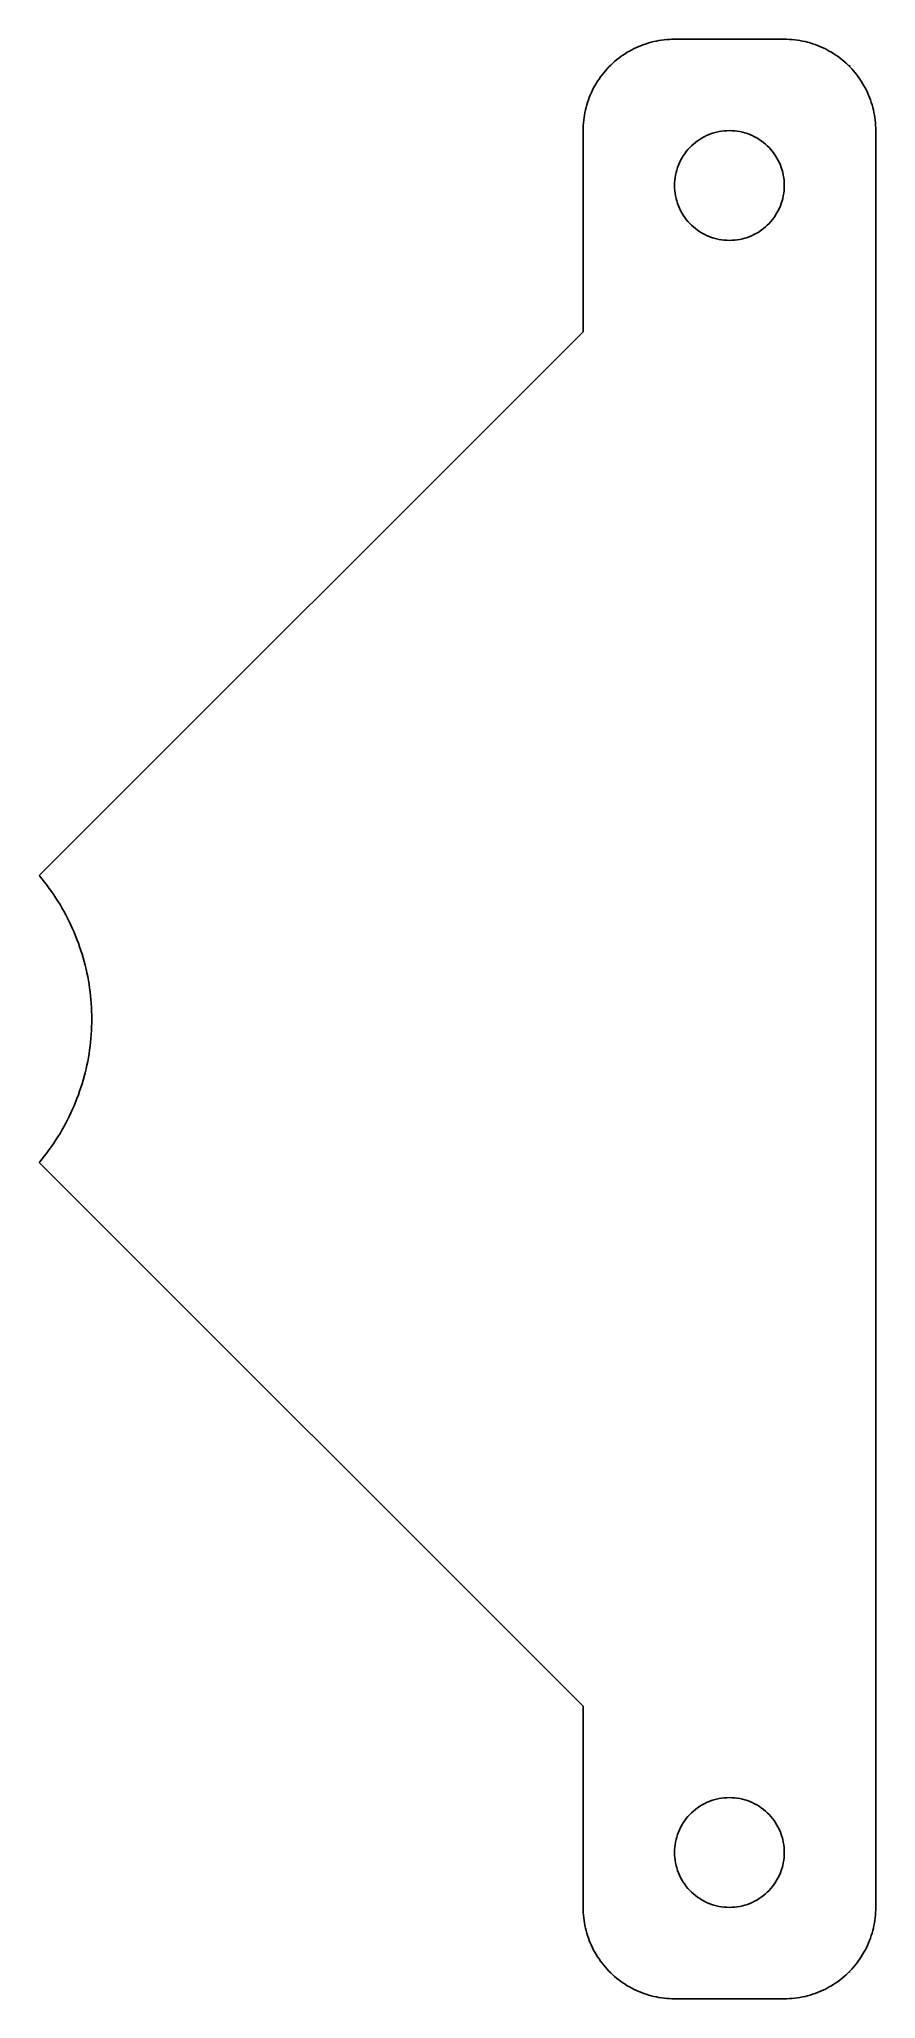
# Model space of a CAD drawing. Header units: metres. Extents: x 5.5 to 37.5, y -37.5 to 37.5.
import ezdxf

# ---------------------------------------------------------------- set-up
doc = ezdxf.new("R2010")
doc.units = ezdxf.units.M

msp = doc.modelspace()

# ---------------------------------------------------------------- linework, layer by layer
for p, q in [((29.8, 37.5), (29.7, 37.4986)), ((34, 37.5), (29.8, 37.5)), ((34.0999, 37.4986), (34, 37.5)), ((27.6627, 36.7717), (27.5845, 36.7095)), ((27.7428, 36.8316), (27.6627, 36.7717)), ((27.8244, 36.8891), (27.7428, 36.8316)), ((27.9077, 36.9444), (27.8244, 36.8891)), ((27.9926, 36.9972), (27.9077, 36.9444)), ((28.0789, 37.0476), (27.9926, 36.9972)), ((28.1667, 37.0955), (28.0789, 37.0476)), ((28.2557, 37.1409), (28.1667, 37.0955)), ((28.346, 37.1837), (28.2557, 37.1409)), ((28.4375, 37.2239), (28.346, 37.1837)), ((28.5302, 37.2615), (28.4375, 37.2239)), ((28.6238, 37.2964), (28.5302, 37.2615)), ((28.7184, 37.3287), (28.6238, 37.2964)), ((28.8139, 37.3582), (28.7184, 37.3287)), ((28.9102, 37.385), (28.8139, 37.3582)), ((29.0073, 37.409), (28.9102, 37.385)), ((29.1049, 37.4303), (29.0073, 37.409)), ((29.2032, 37.4487), (29.1049, 37.4303)), ((29.3019, 37.4644), (29.2032, 37.4487)), ((29.401, 37.4772), (29.3019, 37.4644)), ((29.5005, 37.4872), (29.401, 37.4772)), ((29.6002, 37.4943), (29.5005, 37.4872)), ((29.7, 37.4986), (29.6002, 37.4943)), ((34.1998, 37.4943), (34.0999, 37.4986)), ((34.2995, 37.4872), (34.1998, 37.4943)), ((34.3989, 37.4772), (34.2995, 37.4872)), ((34.4981, 37.4644), (34.3989, 37.4772)), ((34.5968, 37.4487), (34.4981, 37.4644)), ((34.695, 37.4303), (34.5968, 37.4487)), ((34.7927, 37.409), (34.695, 37.4303)), ((34.8897, 37.385), (34.7927, 37.409)), ((34.986, 37.3582), (34.8897, 37.385)), ((35.0815, 37.3287), (34.986, 37.3582)), ((35.1761, 37.2964), (35.0815, 37.3287)), ((35.2698, 37.2615), (35.1761, 37.2964)), ((35.3624, 37.2239), (35.2698, 37.2615)), ((35.4539, 37.1837), (35.3624, 37.2239)), ((35.5443, 37.1409), (35.4539, 37.1837)), ((35.6333, 37.0955), (35.5443, 37.1409)), ((35.721, 37.0476), (35.6333, 37.0955)), ((35.8074, 36.9972), (35.721, 37.0476)), ((35.8922, 36.9444), (35.8074, 36.9972)), ((35.9755, 36.8891), (35.8922, 36.9444)), ((36.0572, 36.8316), (35.9755, 36.8891)), ((36.1372, 36.7717), (36.0572, 36.8316)), ((36.2155, 36.7095), (36.1372, 36.7717)), ((26.9684, 36.0572), (26.9108, 35.9755)), ((27.0283, 36.1373), (26.9684, 36.0572)), ((27.0905, 36.2155), (27.0283, 36.1373)), ((27.1549, 36.292), (27.0905, 36.2155)), ((27.2214, 36.3666), (27.1549, 36.292)), ((27.29, 36.4393), (27.2214, 36.3666)), ((27.3607, 36.5099), (27.29, 36.4393)), ((27.4334, 36.5786), (27.3607, 36.5099)), ((27.508, 36.6451), (27.4334, 36.5786)), ((27.5845, 36.7095), (27.508, 36.6451)), ((36.292, 36.6451), (36.2155, 36.7095)), ((36.3666, 36.5786), (36.292, 36.6451)), ((36.4393, 36.5099), (36.3666, 36.5786)), ((36.4746, 36.4746), (36.4393, 36.5099)), ((36.5, 36.5), (36.4746, 36.4746)), ((36.5, 36.4492), (36.5, 36.5)), ((36.5099, 36.4393), (36.5, 36.4492)), ((36.5786, 36.3666), (36.5099, 36.4393)), ((36.6451, 36.292), (36.5786, 36.3666)), ((36.7095, 36.2155), (36.6451, 36.292)), ((36.7716, 36.1373), (36.7095, 36.2155)), ((36.8315, 36.0572), (36.7716, 36.1373)), ((36.8891, 35.9755), (36.8315, 36.0572)), ((26.5385, 35.2698), (26.5035, 35.1762)), ((26.5761, 35.3624), (26.5385, 35.2698)), ((26.6163, 35.4539), (26.5761, 35.3624)), ((26.6591, 35.5443), (26.6163, 35.4539)), ((26.7045, 35.6333), (26.6591, 35.5443)), ((26.7524, 35.7211), (26.7045, 35.6333)), ((26.8028, 35.8074), (26.7524, 35.7211)), ((26.8556, 35.8922), (26.8028, 35.8074)), ((26.9108, 35.9755), (26.8556, 35.8922)), ((36.9444, 35.8922), (36.8891, 35.9755)), ((36.9972, 35.8074), (36.9444, 35.8922)), ((37.0476, 35.7211), (36.9972, 35.8074)), ((37.0955, 35.6333), (37.0476, 35.7211)), ((37.1409, 35.5443), (37.0955, 35.6333)), ((37.1837, 35.4539), (37.1409, 35.5443)), ((37.2239, 35.3624), (37.1837, 35.4539)), ((37.2615, 35.2698), (37.2239, 35.3624)), ((37.2964, 35.1762), (37.2615, 35.2698)), ((26.3513, 34.5968), (26.3356, 34.4981)), ((26.3697, 34.6951), (26.3513, 34.5968)), ((26.391, 34.7927), (26.3697, 34.6951)), ((26.415, 34.8898), (26.391, 34.7927)), ((26.4418, 34.9861), (26.415, 34.8898)), ((26.4713, 35.0816), (26.4418, 34.9861)), ((26.5035, 35.1762), (26.4713, 35.0816)), ((37.3287, 35.0816), (37.2964, 35.1762)), ((37.3582, 34.9861), (37.3287, 35.0816)), ((37.385, 34.8898), (37.3582, 34.9861)), ((37.409, 34.7927), (37.385, 34.8898)), ((37.4303, 34.6951), (37.409, 34.7927)), ((37.4487, 34.5968), (37.4303, 34.6951)), ((37.4644, 34.4981), (37.4487, 34.5968)), ((26.3014, 34.0999), (26.3, 34)), ((26.3, 34), (26.3, 26.3)), ((26.3057, 34.1998), (26.3014, 34.0999)), ((26.3128, 34.2995), (26.3057, 34.1998)), ((26.3228, 34.399), (26.3128, 34.2995)), ((26.3356, 34.4981), (26.3228, 34.399)), ((30.85, 33.7186), (30.9377, 33.7665)), ((30.9377, 33.7665), (31.0276, 33.8102)), ((31.0276, 33.8102), (31.1195, 33.8496)), ((31.1195, 33.8496), (31.2132, 33.8845)), ((31.2132, 33.8845), (31.3083, 33.9149)), ((31.3083, 33.9149), (31.4049, 33.9408)), ((31.4049, 33.9408), (31.5026, 33.962)), ((31.5026, 33.962), (31.6011, 33.9786)), ((31.6011, 33.9786), (31.7004, 33.9905)), ((31.7004, 33.9905), (31.8001, 33.9976)), ((31.8001, 33.9976), (31.9, 34)), ((31.9, 34), (31.9999, 33.9976)), ((31.9999, 33.9976), (32.0996, 33.9905)), ((32.0996, 33.9905), (32.1989, 33.9786)), ((32.1989, 33.9786), (32.2974, 33.962)), ((32.2974, 33.962), (32.3951, 33.9408)), ((32.3951, 33.9408), (32.4916, 33.9149)), ((32.4916, 33.9149), (32.5868, 33.8845)), ((32.5868, 33.8845), (32.6805, 33.8496)), ((32.6805, 33.8496), (32.7724, 33.8102)), ((32.7724, 33.8102), (32.8623, 33.7665)), ((32.8623, 33.7665), (32.95, 33.7186)), ((37.4772, 34.399), (37.4644, 34.4981)), ((37.4871, 34.2995), (37.4772, 34.399)), ((37.4943, 34.1998), (37.4871, 34.2995)), ((37.4986, 34.0999), (37.4943, 34.1998)), ((37.5, 34), (37.4986, 34.0999)), ((37.5, -34), (37.5, 34)), ((30.0813, 32.95), (30.1334, 33.0353)), ((30.1334, 33.0353), (30.1894, 33.1181)), ((30.1894, 33.1181), (30.2493, 33.1981)), ((30.2493, 33.1981), (30.3129, 33.2752)), ((30.3129, 33.2752), (30.3802, 33.3492)), ((30.3802, 33.3492), (30.4508, 33.4198)), ((30.4508, 33.4198), (30.5248, 33.4871)), ((30.5248, 33.4871), (30.6019, 33.5507)), ((30.6019, 33.5507), (30.6819, 33.6106)), ((30.6819, 33.6106), (30.7646, 33.6666)), ((30.7646, 33.6666), (30.85, 33.7186)), ((32.95, 33.7186), (33.0353, 33.6666)), ((33.0353, 33.6666), (33.1181, 33.6106)), ((33.1181, 33.6106), (33.1981, 33.5507)), ((33.1981, 33.5507), (33.2752, 33.4871)), ((33.2752, 33.4871), (33.3492, 33.4198)), ((33.3492, 33.4198), (33.4198, 33.3492)), ((33.4198, 33.3492), (33.4871, 33.2752)), ((33.4871, 33.2752), (33.5507, 33.1981)), ((33.5507, 33.1981), (33.6106, 33.1181)), ((33.6106, 33.1181), (33.6666, 33.0353)), ((33.6666, 33.0353), (33.7186, 32.95)), ((29.8214, 32.1989), (29.8379, 32.2974)), ((29.8379, 32.2974), (29.8592, 32.3951)), ((29.8592, 32.3951), (29.8851, 32.4916)), ((29.8851, 32.4916), (29.9155, 32.5868)), ((29.9155, 32.5868), (29.9504, 32.6805)), ((29.9504, 32.6805), (29.9898, 32.7724)), ((29.9898, 32.7724), (30.0334, 32.8623)), ((30.0334, 32.8623), (30.0813, 32.95)), ((33.7186, 32.95), (33.7665, 32.8623)), ((33.7665, 32.8623), (33.8102, 32.7724)), ((33.8102, 32.7724), (33.8496, 32.6805)), ((33.8496, 32.6805), (33.8845, 32.5868)), ((33.8845, 32.5868), (33.9149, 32.4916)), ((33.9149, 32.4916), (33.9408, 32.3951)), ((33.9408, 32.3951), (33.962, 32.2974)), ((33.962, 32.2974), (33.9786, 32.1989)), ((29.8, 31.9), (29.8024, 31.9999)), ((29.8024, 31.8001), (29.8, 31.9)), ((29.8024, 31.9999), (29.8095, 32.0996)), ((29.8095, 31.7004), (29.8024, 31.8001)), ((29.8095, 32.0996), (29.8214, 32.1989)), ((29.8214, 31.6011), (29.8095, 31.7004)), ((29.8379, 31.5026), (29.8214, 31.6011)), ((29.8592, 31.4049), (29.8379, 31.5026)), ((33.962, 31.5026), (33.9408, 31.4049)), ((33.9786, 31.6011), (33.962, 31.5026)), ((33.9786, 32.1989), (33.9905, 32.0996)), ((33.9905, 31.7004), (33.9786, 31.6011)), ((33.9905, 32.0996), (33.9976, 31.9999)), ((33.9976, 31.8001), (33.9905, 31.7004)), ((33.9976, 31.9999), (34, 31.9)), ((34, 31.9), (33.9976, 31.8001)), ((29.8851, 31.3083), (29.8592, 31.4049)), ((29.9155, 31.2132), (29.8851, 31.3083)), ((29.9504, 31.1195), (29.9155, 31.2132)), ((29.9898, 31.0276), (29.9504, 31.1195)), ((30.0334, 30.9377), (29.9898, 31.0276)), ((30.0813, 30.85), (30.0334, 30.9377)), ((30.1334, 30.7646), (30.0813, 30.85)), ((30.1894, 30.6819), (30.1334, 30.7646)), ((33.6666, 30.7646), (33.6106, 30.6819)), ((33.7186, 30.85), (33.6666, 30.7646)), ((33.7665, 30.9377), (33.7186, 30.85)), ((33.8102, 31.0276), (33.7665, 30.9377)), ((33.8496, 31.1195), (33.8102, 31.0276)), ((33.8845, 31.2132), (33.8496, 31.1195)), ((33.9149, 31.3083), (33.8845, 31.2132)), ((33.9408, 31.4049), (33.9149, 31.3083)), ((30.2493, 30.6019), (30.1894, 30.6819)), ((30.3129, 30.5248), (30.2493, 30.6019)), ((30.3802, 30.4508), (30.3129, 30.5248)), ((30.4508, 30.3802), (30.3802, 30.4508)), ((30.5248, 30.3129), (30.4508, 30.3802)), ((30.6019, 30.2493), (30.5248, 30.3129)), ((30.6819, 30.1894), (30.6019, 30.2493)), ((30.7646, 30.1334), (30.6819, 30.1894)), ((30.85, 30.0813), (30.7646, 30.1334)), ((30.9377, 30.0334), (30.85, 30.0813)), ((31.0276, 29.9898), (30.9377, 30.0334)), ((32.8623, 30.0334), (32.7724, 29.9898)), ((32.95, 30.0813), (32.8623, 30.0334)), ((33.0353, 30.1334), (32.95, 30.0813)), ((33.1181, 30.1894), (33.0353, 30.1334)), ((33.1981, 30.2493), (33.1181, 30.1894)), ((33.2752, 30.3129), (33.1981, 30.2493)), ((33.3492, 30.3802), (33.2752, 30.3129)), ((33.4198, 30.4508), (33.3492, 30.3802)), ((33.4871, 30.5248), (33.4198, 30.4508)), ((33.5507, 30.6019), (33.4871, 30.5248)), ((33.6106, 30.6819), (33.5507, 30.6019)), ((31.1195, 29.9504), (31.0276, 29.9898)), ((31.2132, 29.9155), (31.1195, 29.9504)), ((31.3083, 29.8851), (31.2132, 29.9155)), ((31.4049, 29.8592), (31.3083, 29.8851)), ((31.5026, 29.8379), (31.4049, 29.8592)), ((31.6011, 29.8214), (31.5026, 29.8379)), ((31.7004, 29.8095), (31.6011, 29.8214)), ((31.8001, 29.8024), (31.7004, 29.8095)), ((31.9, 29.8), (31.8001, 29.8024)), ((31.9999, 29.8024), (31.9, 29.8)), ((32.0996, 29.8095), (31.9999, 29.8024)), ((32.1989, 29.8214), (32.0996, 29.8095)), ((32.2974, 29.8379), (32.1989, 29.8214)), ((32.3951, 29.8592), (32.2974, 29.8379)), ((32.4916, 29.8851), (32.3951, 29.8592)), ((32.5868, 29.9155), (32.4916, 29.8851)), ((32.6805, 29.9504), (32.5868, 29.9155)), ((32.7724, 29.9898), (32.6805, 29.9504)), ((26.3, 26.3), (5.4894, 5.4894)), ((5.4894, 5.4894), (5.51137, 5.46368)), ((5.51137, 5.46368), (5.60573, 5.34921)), ((5.60573, 5.34921), (5.69809, 5.23311)), ((5.69809, 5.23311), (5.78839, 5.11542)), ((5.78839, 5.11542), (5.87663, 4.99617)), ((5.87663, 4.99617), (5.96278, 4.8754)), ((5.96278, 4.8754), (6.04681, 4.75313)), ((6.04681, 4.75313), (6.12869, 4.62943)), ((6.12869, 4.62943), (6.2084, 4.5043)), ((6.2084, 4.5043), (6.28592, 4.37782)), ((6.28592, 4.37782), (6.36121, 4.25)), ((6.36121, 4.25), (6.43427, 4.12088)), ((6.43427, 4.12088), (6.50505, 3.99049)), ((6.50505, 3.99049), (6.57355, 3.85892)), ((6.57355, 3.85892), (6.63974, 3.72615)), ((6.63974, 3.72615), (6.70361, 3.59225)), ((6.70361, 3.59225), (6.76512, 3.45726)), ((6.76512, 3.45726), (6.82428, 3.32121)), ((6.82428, 3.32121), (6.88106, 3.18414)), ((6.88106, 3.18414), (6.93542, 3.04613)), ((6.93542, 3.04613), (6.98738, 2.90717)), ((6.98738, 2.90717), (7.0369, 2.76732)), ((7.0369, 2.76732), (7.08397, 2.62663)), ((7.08397, 2.62663), (7.12859, 2.48515)), ((7.12859, 2.48515), (7.17072, 2.34291)), ((7.17072, 2.34291), (7.21036, 2.19995)), ((7.21036, 2.19995), (7.24751, 2.05634)), ((7.24751, 2.05634), (7.28214, 1.91208)), ((7.28214, 1.91208), (7.31424, 1.76724)), ((7.31424, 1.76724), (7.34383, 1.62187)), ((7.34383, 1.62187), (7.37086, 1.476)), ((7.37086, 1.476), (7.39534, 1.32968)), ((7.39534, 1.32968), (7.41727, 1.18297)), ((7.41727, 1.18297), (7.43663, 1.03589)), ((7.43663, 1.03589), (7.45343, 0.88849)), ((7.45343, 0.88849), (7.46765, 0.74081)), ((7.46765, 0.74081), (7.47929, 0.59293)), ((7.47929, 0.59293), (7.48834, 0.44486)), ((7.48834, 0.44486), (7.49481, 0.29663)), ((7.49481, 0.29663), (7.4987, 0.14833)), ((7.4987, 0.14833), (7.5, 0)), ((7.5, 0), (7.4987, -0.14833)), ((7.46765, -0.74081), (7.45343, -0.88849)), ((7.47929, -0.59293), (7.46765, -0.74081)), ((7.48834, -0.44486), (7.47929, -0.59293)), ((7.49481, -0.29663), (7.48834, -0.44486)), ((7.4987, -0.14833), (7.49481, -0.29663)), ((7.37086, -1.476), (7.34383, -1.62187)), ((7.39534, -1.32968), (7.37086, -1.476)), ((7.41727, -1.18297), (7.39534, -1.32968)), ((7.43663, -1.03589), (7.41727, -1.18297)), ((7.45343, -0.88849), (7.43663, -1.03589)), ((7.21036, -2.19995), (7.17072, -2.34291)), ((7.24751, -2.05634), (7.21036, -2.19995)), ((7.28214, -1.91208), (7.24751, -2.05634)), ((7.31424, -1.76724), (7.28214, -1.91208)), ((7.34383, -1.62187), (7.31424, -1.76724)), ((6.98738, -2.90717), (6.93542, -3.04613)), ((7.0369, -2.76732), (6.98738, -2.90717)), ((7.08397, -2.62663), (7.0369, -2.76732)), ((7.12859, -2.48515), (7.08397, -2.62663)), ((7.17072, -2.34291), (7.12859, -2.48515)), ((6.63974, -3.72615), (6.57355, -3.85892)), ((6.70361, -3.59225), (6.63974, -3.72615)), ((6.76512, -3.45726), (6.70361, -3.59225)), ((6.82428, -3.32121), (6.76512, -3.45726)), ((6.88106, -3.18414), (6.82428, -3.32121)), ((6.93542, -3.04613), (6.88106, -3.18414)), ((6.28592, -4.37782), (6.2084, -4.5043)), ((6.36121, -4.25), (6.28592, -4.37782)), ((6.43427, -4.12088), (6.36121, -4.25)), ((6.50505, -3.99049), (6.43427, -4.12088)), ((6.57355, -3.85892), (6.50505, -3.99049)), ((5.69809, -5.23311), (5.60573, -5.34921)), ((5.78839, -5.11542), (5.69809, -5.23311)), ((5.87663, -4.99617), (5.78839, -5.11542)), ((5.96278, -4.8754), (5.87663, -4.99617)), ((6.04681, -4.75313), (5.96278, -4.8754)), ((6.12869, -4.62943), (6.04681, -4.75313)), ((6.2084, -4.5043), (6.12869, -4.62943)), ((5.51137, -5.46368), (5.49005, -5.48865)), ((5.49005, -5.48865), (26.3, -26.2986)), ((5.60573, -5.34921), (5.51137, -5.46368)), ((26.3, -26.2986), (26.3, -34)), ((30.9377, -30.0334), (31.0276, -29.9898)), ((31.0276, -29.9898), (31.1195, -29.9504)), ((31.1195, -29.9504), (31.2132, -29.9155)), ((31.2132, -29.9155), (31.3083, -29.8851)), ((31.3083, -29.8851), (31.4049, -29.8592)), ((31.4049, -29.8592), (31.5026, -29.8379)), ((31.5026, -29.8379), (31.6011, -29.8214)), ((31.6011, -29.8214), (31.7004, -29.8095)), ((31.7004, -29.8095), (31.8001, -29.8024)), ((31.8001, -29.8024), (31.9, -29.8)), ((31.9, -29.8), (31.9999, -29.8024)), ((31.9999, -29.8024), (32.0996, -29.8095)), ((32.0996, -29.8095), (32.1989, -29.8214)), ((32.1989, -29.8214), (32.2974, -29.8379)), ((32.2974, -29.8379), (32.3951, -29.8592)), ((32.3951, -29.8592), (32.4916, -29.8851)), ((32.4916, -29.8851), (32.5868, -29.9155)), ((32.5868, -29.9155), (32.6805, -29.9504)), ((32.6805, -29.9504), (32.7724, -29.9898)), ((32.7724, -29.9898), (32.8623, -30.0334)), ((30.1334, -30.7646), (30.1894, -30.6819)), ((30.1894, -30.6819), (30.2493, -30.6019)), ((30.2493, -30.6019), (30.3129, -30.5248)), ((30.3129, -30.5248), (30.3802, -30.4508)), ((30.3802, -30.4508), (30.4508, -30.3802)), ((30.4508, -30.3802), (30.5248, -30.3129)), ((30.5248, -30.3129), (30.6019, -30.2493)), ((30.6019, -30.2493), (30.6819, -30.1894)), ((30.6819, -30.1894), (30.7646, -30.1334)), ((30.7646, -30.1334), (30.85, -30.0813)), ((30.85, -30.0813), (30.9377, -30.0334)), ((32.8623, -30.0334), (32.95, -30.0813)), ((32.95, -30.0813), (33.0353, -30.1334)), ((33.0353, -30.1334), (33.1181, -30.1894)), ((33.1181, -30.1894), (33.1981, -30.2493)), ((33.1981, -30.2493), (33.2752, -30.3129)), ((33.2752, -30.3129), (33.3492, -30.3802)), ((33.3492, -30.3802), (33.4198, -30.4508)), ((33.4198, -30.4508), (33.4871, -30.5248)), ((33.4871, -30.5248), (33.5507, -30.6019)), ((33.5507, -30.6019), (33.6106, -30.6819)), ((33.6106, -30.6819), (33.6666, -30.7646)), ((29.8379, -31.5026), (29.8592, -31.4049)), ((29.8592, -31.4049), (29.8851, -31.3083)), ((29.8851, -31.3083), (29.9155, -31.2132)), ((29.9155, -31.2132), (29.9504, -31.1195)), ((29.9504, -31.1195), (29.9898, -31.0276)), ((29.9898, -31.0276), (30.0334, -30.9377)), ((30.0334, -30.9377), (30.0813, -30.85)), ((30.0813, -30.85), (30.1334, -30.7646)), ((33.6666, -30.7646), (33.7186, -30.85)), ((33.7186, -30.85), (33.7665, -30.9377)), ((33.7665, -30.9377), (33.8102, -31.0276)), ((33.8102, -31.0276), (33.8496, -31.1195)), ((33.8496, -31.1195), (33.8845, -31.2132)), ((33.8845, -31.2132), (33.9149, -31.3083)), ((33.9149, -31.3083), (33.9408, -31.4049)), ((33.9408, -31.4049), (33.962, -31.5026)), ((29.8, -31.9), (29.8024, -31.8001)), ((29.8024, -31.9999), (29.8, -31.9)), ((29.8024, -31.8001), (29.8095, -31.7004)), ((29.8095, -32.0996), (29.8024, -31.9999)), ((29.8095, -31.7004), (29.8214, -31.6011)), ((29.8214, -32.1989), (29.8095, -32.0996)), ((29.8214, -31.6011), (29.8379, -31.5026)), ((29.8379, -32.2974), (29.8214, -32.1989)), ((33.962, -31.5026), (33.9786, -31.6011)), ((33.9786, -32.1989), (33.962, -32.2974)), ((33.9786, -31.6011), (33.9905, -31.7004)), ((33.9905, -32.0996), (33.9786, -32.1989)), ((33.9905, -31.7004), (33.9976, -31.8001)), ((33.9976, -31.9999), (33.9905, -32.0996)), ((33.9976, -31.8001), (34, -31.9)), ((34, -31.9), (33.9976, -31.9999)), ((29.8592, -32.3951), (29.8379, -32.2974)), ((29.8851, -32.4916), (29.8592, -32.3951)), ((29.9155, -32.5868), (29.8851, -32.4916)), ((29.9504, -32.6805), (29.9155, -32.5868)), ((29.9898, -32.7724), (29.9504, -32.6805)), ((30.0334, -32.8623), (29.9898, -32.7724)), ((30.0813, -32.95), (30.0334, -32.8623)), ((30.1334, -33.0353), (30.0813, -32.95)), ((33.7186, -32.95), (33.6666, -33.0353)), ((33.7665, -32.8623), (33.7186, -32.95)), ((33.8102, -32.7724), (33.7665, -32.8623)), ((33.8496, -32.6805), (33.8102, -32.7724)), ((33.8845, -32.5868), (33.8496, -32.6805)), ((33.9149, -32.4916), (33.8845, -32.5868)), ((33.9408, -32.3951), (33.9149, -32.4916)), ((33.962, -32.2974), (33.9408, -32.3951)), ((30.1894, -33.1181), (30.1334, -33.0353)), ((30.2493, -33.1981), (30.1894, -33.1181)), ((30.3129, -33.2752), (30.2493, -33.1981)), ((30.3802, -33.3492), (30.3129, -33.2752)), ((30.4508, -33.4198), (30.3802, -33.3492)), ((30.5248, -33.4871), (30.4508, -33.4198)), ((30.6019, -33.5507), (30.5248, -33.4871)), ((30.6819, -33.6106), (30.6019, -33.5507)), ((30.7646, -33.6666), (30.6819, -33.6106)), ((30.85, -33.7186), (30.7646, -33.6666)), ((30.9377, -33.7665), (30.85, -33.7186)), ((32.95, -33.7186), (32.8623, -33.7665)), ((33.0353, -33.6666), (32.95, -33.7186)), ((33.1181, -33.6106), (33.0353, -33.6666)), ((33.1981, -33.5507), (33.1181, -33.6106)), ((33.2752, -33.4871), (33.1981, -33.5507)), ((33.3492, -33.4198), (33.2752, -33.4871)), ((33.4198, -33.3492), (33.3492, -33.4198)), ((33.4871, -33.2752), (33.4198, -33.3492)), ((33.5507, -33.1981), (33.4871, -33.2752)), ((33.6106, -33.1181), (33.5507, -33.1981)), ((33.6666, -33.0353), (33.6106, -33.1181)), ((26.3, -34), (26.3014, -34.0999)), ((26.3014, -34.0999), (26.3057, -34.1998)), ((26.3057, -34.1998), (26.3128, -34.2995)), ((26.3128, -34.2995), (26.3228, -34.399)), ((26.3228, -34.399), (26.3356, -34.4981)), ((26.3356, -34.4981), (26.3513, -34.5968)), ((31.0276, -33.8102), (30.9377, -33.7665)), ((31.1195, -33.8496), (31.0276, -33.8102)), ((31.2132, -33.8845), (31.1195, -33.8496)), ((31.3083, -33.9149), (31.2132, -33.8845)), ((31.4049, -33.9408), (31.3083, -33.9149)), ((31.5026, -33.962), (31.4049, -33.9408)), ((31.6011, -33.9786), (31.5026, -33.962)), ((31.7004, -33.9905), (31.6011, -33.9786)), ((31.8001, -33.9976), (31.7004, -33.9905)), ((31.9, -34), (31.8001, -33.9976)), ((31.9999, -33.9976), (31.9, -34)), ((32.0996, -33.9905), (31.9999, -33.9976)), ((32.1989, -33.9786), (32.0996, -33.9905)), ((32.2974, -33.962), (32.1989, -33.9786)), ((32.3951, -33.9408), (32.2974, -33.962)), ((32.4916, -33.9149), (32.3951, -33.9408)), ((32.5868, -33.8845), (32.4916, -33.9149)), ((32.6805, -33.8496), (32.5868, -33.8845)), ((32.7724, -33.8102), (32.6805, -33.8496)), ((32.8623, -33.7665), (32.7724, -33.8102)), ((37.4487, -34.5968), (37.4644, -34.4981)), ((37.4644, -34.4981), (37.4772, -34.399)), ((37.4772, -34.399), (37.4871, -34.2995)), ((37.4871, -34.2995), (37.4943, -34.1998)), ((37.4943, -34.1998), (37.4986, -34.0999)), ((37.4986, -34.0999), (37.5, -34)), ((26.3513, -34.5968), (26.3697, -34.6951)), ((26.3697, -34.6951), (26.391, -34.7927)), ((26.391, -34.7927), (26.415, -34.8898)), ((26.415, -34.8898), (26.4418, -34.9861)), ((26.4418, -34.9861), (26.4713, -35.0816)), ((26.4713, -35.0816), (26.5035, -35.1762)), ((26.5035, -35.1762), (26.5385, -35.2698)), ((37.2615, -35.2698), (37.2964, -35.1762)), ((37.2964, -35.1762), (37.3287, -35.0816)), ((37.3287, -35.0816), (37.3582, -34.9861)), ((37.3582, -34.9861), (37.385, -34.8898)), ((37.385, -34.8898), (37.409, -34.7927)), ((37.409, -34.7927), (37.4303, -34.6951)), ((37.4303, -34.6951), (37.4487, -34.5968)), ((26.5385, -35.2698), (26.5761, -35.3624)), ((26.5761, -35.3624), (26.6163, -35.4539)), ((26.6163, -35.4539), (26.6591, -35.5443)), ((26.6591, -35.5443), (26.7045, -35.6333)), ((26.7045, -35.6333), (26.7524, -35.7211)), ((26.7524, -35.7211), (26.8028, -35.8074)), ((26.8028, -35.8074), (26.8556, -35.8922)), ((26.8556, -35.8922), (26.9108, -35.9755)), ((26.9108, -35.9755), (26.9684, -36.0572)), ((36.8315, -36.0572), (36.8891, -35.9755)), ((36.8891, -35.9755), (36.9444, -35.8922)), ((36.9444, -35.8922), (36.9972, -35.8074)), ((36.9972, -35.8074), (37.0476, -35.7211)), ((37.0476, -35.7211), (37.0955, -35.6333)), ((37.0955, -35.6333), (37.1409, -35.5443)), ((37.1409, -35.5443), (37.1837, -35.4539)), ((37.1837, -35.4539), (37.2239, -35.3624)), ((37.2239, -35.3624), (37.2615, -35.2698)), ((26.9684, -36.0572), (27.0283, -36.1373)), ((27.0283, -36.1373), (27.0905, -36.2155)), ((27.0905, -36.2155), (27.1549, -36.292)), ((27.1549, -36.292), (27.2214, -36.3666)), ((27.2214, -36.3666), (27.29, -36.4393)), ((27.29, -36.4393), (27.3607, -36.5099)), ((27.3607, -36.5099), (27.4334, -36.5786)), ((27.4334, -36.5786), (27.508, -36.6451)), ((27.508, -36.6451), (27.5845, -36.7095)), ((27.5845, -36.7095), (27.6627, -36.7717)), ((36.1372, -36.7717), (36.2155, -36.7095)), ((36.2155, -36.7095), (36.292, -36.6451)), ((36.292, -36.6451), (36.3666, -36.5786)), ((36.3666, -36.5786), (36.4393, -36.5099)), ((36.4393, -36.5099), (36.4753, -36.4739)), ((36.4753, -36.4739), (36.5, -36.4986)), ((36.5, -36.4492), (36.5099, -36.4393)), ((36.5, -36.4986), (36.5, -36.4492)), ((36.5099, -36.4393), (36.5786, -36.3666)), ((36.5786, -36.3666), (36.6451, -36.292)), ((36.6451, -36.292), (36.7095, -36.2155)), ((36.7095, -36.2155), (36.7716, -36.1373)), ((36.7716, -36.1373), (36.8315, -36.0572)), ((27.6627, -36.7717), (27.7428, -36.8316)), ((27.7428, -36.8316), (27.8244, -36.8891)), ((27.8244, -36.8891), (27.9077, -36.9444)), ((27.9077, -36.9444), (27.9926, -36.9972)), ((27.9926, -36.9972), (28.0789, -37.0476)), ((28.0789, -37.0476), (28.1667, -37.0955)), ((28.1667, -37.0955), (28.2557, -37.1409)), ((28.2557, -37.1409), (28.346, -37.1837)), ((28.346, -37.1837), (28.4375, -37.2239)), ((28.4375, -37.2239), (28.5302, -37.2615)), ((28.5302, -37.2615), (28.6238, -37.2964)), ((28.6238, -37.2964), (28.7184, -37.3287)), ((28.7184, -37.3287), (28.8139, -37.3582)), ((28.8139, -37.3582), (28.9102, -37.385)), ((28.9102, -37.385), (29.0073, -37.409)), ((29.0073, -37.409), (29.1049, -37.4303)), ((29.1049, -37.4303), (29.2032, -37.4487)), ((29.2032, -37.4487), (29.3019, -37.4644)), ((29.3019, -37.4644), (29.401, -37.4772)), ((29.401, -37.4772), (29.5005, -37.4872)), ((29.5005, -37.4872), (29.6002, -37.4943)), ((29.6002, -37.4943), (29.7, -37.4986)), ((29.7, -37.4986), (29.8, -37.5)), ((29.8, -37.5), (34, -37.5)), ((34, -37.5), (34.0999, -37.4986)), ((34.0999, -37.4986), (34.1998, -37.4943)), ((34.1998, -37.4943), (34.2995, -37.4872)), ((34.2995, -37.4872), (34.3989, -37.4772)), ((34.3989, -37.4772), (34.4981, -37.4644)), ((34.4981, -37.4644), (34.5968, -37.4487)), ((34.5968, -37.4487), (34.695, -37.4303)), ((34.695, -37.4303), (34.7927, -37.409)), ((34.7927, -37.409), (34.8897, -37.385)), ((34.8897, -37.385), (34.986, -37.3582)), ((34.986, -37.3582), (35.0815, -37.3287)), ((35.0815, -37.3287), (35.1761, -37.2964)), ((35.1761, -37.2964), (35.2698, -37.2615)), ((35.2698, -37.2615), (35.3624, -37.2239)), ((35.3624, -37.2239), (35.4539, -37.1837)), ((35.4539, -37.1837), (35.5443, -37.1409)), ((35.5443, -37.1409), (35.6333, -37.0955)), ((35.6333, -37.0955), (35.721, -37.0476)), ((35.721, -37.0476), (35.8074, -36.9972)), ((35.8074, -36.9972), (35.8922, -36.9444)), ((35.8922, -36.9444), (35.9755, -36.8891)), ((35.9755, -36.8891), (36.0572, -36.8316)), ((36.0572, -36.8316), (36.1372, -36.7717))]:
    msp.add_line(p, q)

doc.saveas('drawing.dxf')
